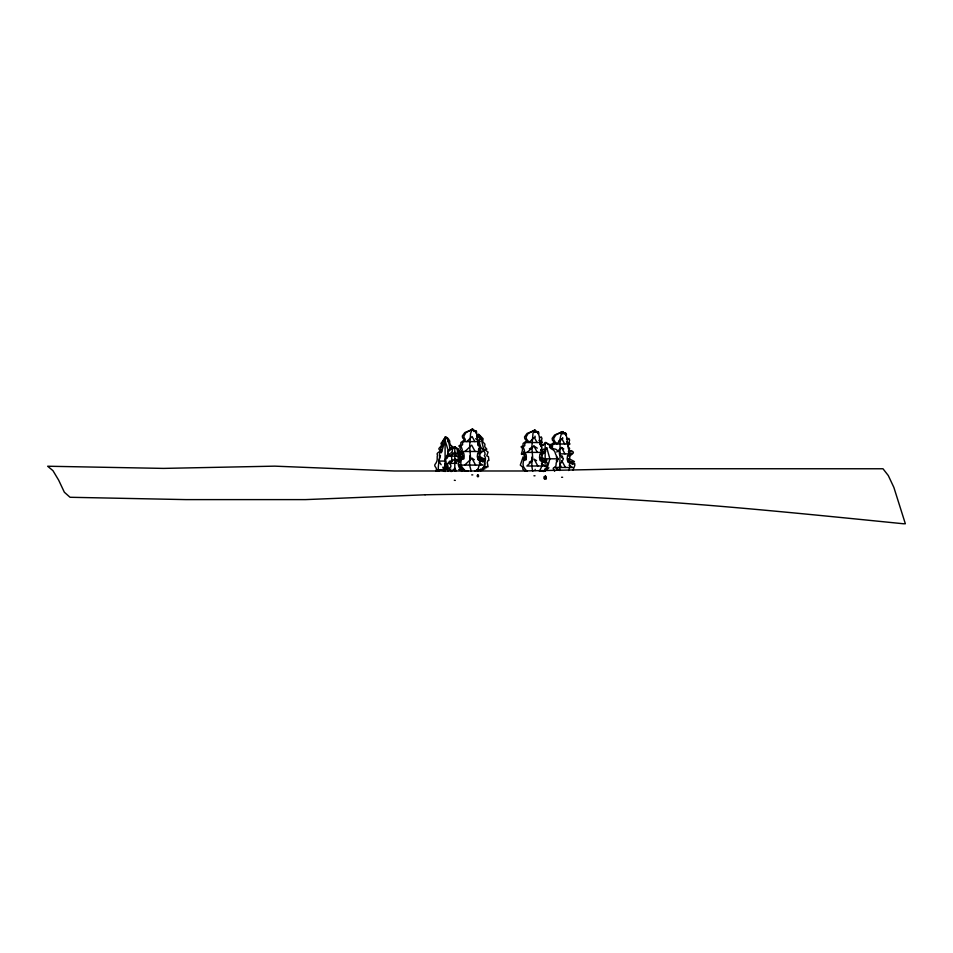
<?xml version="1.0" encoding="UTF-8"?>
<svg xmlns="http://www.w3.org/2000/svg" width="953" height="953" viewBox="0 0 953 953"><rect width="100%" height="100%" fill="white"/><g stroke="black" fill="none" stroke-linecap="round" stroke-linejoin="round"><path stroke-width="1.43" d="M477.56 476.512L477.572 475.13M544.485 478.751L544.497 476.571M544.234 476.571L544.211 478.751L546.379 478.751L545.89 476.714M484.6 462.789L484.207 466.625L483.088 467.852C483.457 472.593 479.978 469.364 477.06 469.698M478.311 475.297L478.335 476.512M461.3 470.425L458.774 469.436L461.526 468.995L458.762 466.863L459.358 464.552M478.454 475.297L478.501 476.512L477.393 476.512L477.417 475.13M482.492 461.181L478.811 460.442M572.336 463.575C562.878 459.977 578.042 463.527 573.599 461.097L569.882 459.191L569.691 457.702C569.072 454.093 577.077 453.402 571.312 450.65L568.989 451.293M484.493 461.181C469.114 458.19 489.068 460.716 483.755 458.703L480.038 456.797L479.847 455.308C479.228 451.698 487.233 451.007 481.468 448.255L479.145 448.899M546.712 462.098C531.333 459.108 551.287 461.633 545.974 459.62L542.257 457.714L542.066 456.225C541.447 452.615 549.452 451.925 543.686 449.161L541.364 449.816M574.337 463.575L571.443 463.623M475.916 432.733L475.69 430.613L474.094 431.554M538.135 433.651L537.921 431.53L535.931 432.15M565.76 435.128L565.534 433.007L563.819 433.818M480.443 469.174L480.479 470.234L480.955 469.424M476.643 432.733C476.965 428.695 473.629 433.21 472.831 429.243L464.814 432.567L462.3 436.009L462.634 437.904C466.196 440.119 461.931 441.358 460.835 442.633L460.787 444.658L458.81 445.98L459.834 446.778L460.359 449.685L458.453 452.937L459.918 453.962L460.502 452.901L458.012 449.22M538.862 433.651C539.184 429.612 535.848 434.115 535.05 430.16L527.033 433.472L524.519 436.927L524.853 438.821C528.415 441.036 524.15 442.275 523.054 443.55L523.006 445.575L521.029 446.886L522.053 447.696C523.995 451.019 518.349 456.618 523.947 453.616L525.365 457.631L524.758 459.906L523.697 460.525L523.185 456.749L520.302 465.088L522.804 467.327L522.852 469.329L525.591 471.366M566.487 435.128C566.809 431.09 563.473 435.604 562.663 431.638L554.658 434.961L552.144 438.404L552.478 440.298C556.04 442.514 551.775 443.753 550.679 445.027L550.631 447.052M477.667 471.223L478.763 466.422L480.193 464.171L478.74 456.142L478.12 459.799L477.286 456.725L477.691 453.223L478.513 452.615L479.299 454.045L479.978 452.937L478.894 449.685L479.776 445.98L478.644 444.658C476.202 439.821 479.252 433.246 472.712 429.243L465.993 432.567L463.885 436.009L464.171 437.904C467.935 441.168 461.157 441.036 462.622 444.658L460.966 445.98L462.253 449.685L460.668 452.937L461.657 454.045L463.408 452.711C465.028 454.998 463.539 463.825 462.979 455.939C461.192 459.072 459.501 464.695 462.265 467.387L464.79 470.46L468.09 471.211M481.479 469.174L481.527 470.234L482.206 469.424M448.053 471.092L450.9 469.21L448.113 469.126L450.852 466.863L450.781 464.969L448.553 462.527L449.899 460.978L452.02 461.3L451.651 457.297C450.757 456.177 450.15 451.067 452.139 452.639C452.306 449.006 452.711 448.803 453.783 447.636C450.9 446.492 449.232 443.419 449.733 441.108C445.527 432.781 443.919 440.346 440.929 443.383C443.669 446.326 436.891 448.065 439.285 449.709C443.526 451.067 435.021 452.532 437.498 454.986C436.569 458.345 438.213 459.501 435.95 463.146C432.209 466.934 438.487 466.91 435.735 471.33M477.56 471.223L477.37 469.591M450.721 449.387L452.139 446.445L453.497 448.339M449.804 450.435C450.007 445.67 448.518 440.977 446.171 437.201C443.109 439.011 442.954 442.561 441.894 446.516C439.357 449.256 441.775 449.173 441.632 451.734C438.964 451.734 439.571 455.129 439.559 457.166C439.214 461.681 437.725 466.434 438.475 471.33M446.111 458.834L447.41 457.905M568.619 470.52L570.037 466.565L568.584 458.536L567.964 462.193L567.13 459.12L567.535 455.617L568.357 455.01L569.144 456.439L569.823 455.331L568.727 452.079L569.62 448.375L568.488 447.052C566.07 442.287 569.072 435.092 562.294 431.745L555.837 434.961L553.729 438.404L554.015 440.298C557.779 443.562 551.001 443.431 552.466 447.052L551.394 447.66M459.787 453.425L459.954 452.044L459.167 452.175M478.871 446.052L478.132 443.216C480.765 441.596 478.561 439.404 479.776 437.749L479.109 436.009L476.834 436.736M444.98 471.401L446.266 466.744L446.993 467.077L447.076 469.412L448.148 467.161L447.612 464.611L446.552 464.171L445.539 465.207L444.67 464.397L445.933 463.027L443.419 468.947L445.003 471.092M544.318 451.281L543.377 452.139M535.098 431.59L534.776 432.471L534.228 430.256L532.977 433.472L531.869 446.886L532.667 457.631L532.405 460.704L532.274 456.749L531.75 465.838L532.715 471.366M441.168 464.754L438.809 461.061L440.489 455.534M441.322 452.77L445.099 440.346L448.446 451.388M554.67 471.294C552.716 467.649 552.514 468.685 555.087 466.97C557.076 465.886 555.003 462.122 557.493 461.443C558.458 456.713 556.016 456.987 554.765 451.531C552.371 448.458 551.978 450.03 549.452 447.171C551.513 444.98 548.368 445.277 546.367 442.871C544.389 443.157 542.829 446.588 539.91 444.586M447.815 456.987L446.469 456.034L448.696 453.199M559.935 464.373C562.115 461.276 561.543 462.157 563.14 459.394C564.724 456.844 559.423 458.727 562.58 456.273L561.15 455.784C558.232 455.355 560.972 453.402 558.756 451.531L557.481 450.888C556.218 447.97 553.455 450.054 551.227 447.171L550.977 446.171L552.526 445.944L551.501 444.598L548.309 444.265L545.89 442.43L543.186 445.349L541.697 444.229L541.03 446.647M539.374 471.366L542.412 465.088L540.959 457.059L540.339 460.704L539.505 457.631L539.91 454.14L540.732 453.533L541.53 454.962L542.209 453.854L541.113 450.602L542.007 446.886L540.863 445.575C538.421 440.739 541.471 434.163 534.931 430.16L528.212 433.472L526.116 436.927L526.39 438.821C530.154 442.073 523.376 441.954 524.841 445.575L523.185 446.886L524.484 450.602L522.887 453.854L523.876 454.962L525.627 453.616C527.247 455.903 525.758 464.742 525.21 456.856C523.411 459.977 521.732 465.612 524.484 468.292L527.009 471.366M535.169 469.352L535.062 470.556M477.346 435.688L478.704 434.282L483.111 438.714L482.647 441.596L484.922 444.146L484.743 446.707L486.852 449.208L484.648 449.554L488.079 452.103L486.721 455.879L488.436 456.618L488.925 460.43L487.96 460.525L487.257 462.515L488.067 466.851L486.828 466.482L486.626 467.732L485.458 466.744L484.755 469.031L482.73 468.554M447.517 463.658L446.242 469.376M444.015 471.342C443.86 470.21 439.714 468.876 438.773 471.27M470.877 430.363L471.699 429.243L473.903 430.363M533.108 431.268L534.669 430.256L535.967 431.959M449.208 453.985L448.375 456.439M568.429 448.946L567.976 445.611C570.609 443.991 568.405 441.799 569.62 440.143L568.953 438.404L566.678 439.13M445.373 459.465C446.326 464.826 445.325 461.955 445.444 458.798C446.266 456.725 448.077 456.249 448.72 454.259C445.099 450.852 451.948 448.065 454.498 447.183L455.177 447.112C457.011 449.28 457.261 448.196 457.476 452.639C459.453 451.067 458.858 456.177 457.964 457.297C459.203 459.096 455.713 462.872 459.715 460.978M477.012 436.879C480.741 429.255 482.444 447.255 484.029 449.661C481.11 448.684 487.221 453.366 484.327 455.605C485.673 457.071 485.911 460.287 484.577 462.241M481.265 469.364L480.538 470.913L478.728 469.71M436.164 471.27L437.725 469.936L442.68 470.413M543.424 452.258L546.819 447.886L549.857 458.81L546.819 469.722L548.904 467.732M563.592 433.436L562.556 431.638L560.96 432.281M452.806 448.327L455.331 447.112L456.809 448.327M544.52 471.163L546.438 467.53L547.201 463.015L546.534 462.312M572.932 470.246L574.802 465.541L574.754 463.623L574.159 463.789M566.499 438.976L567.357 438.38L568.202 439.059M466.779 441.608L472.116 436.545L474.856 441.608M464.993 451.484L470.722 446.04M464.671 465.088L471.902 458.226L474.332 459.751M529.01 442.526L534.335 437.463L537.075 442.526M527.223 452.389L533.906 446.052L537.278 448.16M532.048 461.097L526.89 466.005L545.056 466.005L541.411 463.718M556.623 444.003L561.96 438.94L564.7 444.003M556.755 452.067L561.52 447.529L563.771 448.934M544.723 449.876L546.819 447.886M556.242 460.787L558.339 458.81L556.242 456.821M447.6 440.977L447.803 441.632L447.612 440.989M450.733 456.13L454.962 452.437L460.752 456.13L449.173 456.13M449.685 463.337L454.986 458.703L459.834 461.788M451.15 471.604L454.974 468.268L456.034 470.77M539.743 437.487L541.328 436.927L541.995 438.666C540.78 440.322 542.984 442.514 540.351 444.122L541.185 446.409M479.371 453.151L478.692 453.676M572.646 461.8L568.977 461.586M461.502 459.799L460.549 456.296L459.489 455.999M448.637 440.977L449.089 441.573L448.649 440.989M481.491 438.487L481.944 439.083L481.61 438.523M452.651 453.914L454.962 452.437L456.511 456.13M528.57 441.072L526.27 442.526L542.412 442.526L538.945 440.346M529.403 448.863L531.655 447.457M556.195 442.561L553.884 444.003L570.025 444.003L566.57 441.835M558.506 441.108L561.96 438.94M529.26 462.193L531.691 460.668M451.222 449.304L452.163 448.875M571.002 453.616L571.848 453.128M482.337 461.395L482.897 462.098M477.048 436.188L477.977 436.009L478.549 437.189M483.088 467.923C484.434 467.184 485.839 465.29 484.315 461.395M479.073 448.529L480.86 449.018M541.292 449.447L543.079 449.923M568.917 450.924L570.704 451.412M461.204 470.579L461.562 471.092M572.181 463.789L572.741 464.492M463.623 469.305L460.323 469.21L463.599 470.568M476.786 469.841L477.727 469.555L474.88 471.211M460.025 461.455C456.594 461.693 461.359 459.001 459.275 457.297C461.657 456.13 458.655 452.592 461.728 452.711L463.146 456.725L462.539 459.001L461.478 459.62L460.966 455.832L458.179 464.933L460.573 466.422L460.633 468.411L465.898 471.211M477.679 469.841L478.513 469.71M539.91 470.746L543.889 471.497M448.518 451.198L449.316 450.817M542.912 462.276L544.258 462.3M464.04 441.608L480.181 441.608L475.571 438.714M461.562 451.484L481.801 451.484L478.43 449.363M523.781 452.389L544.02 452.389L540.649 450.281M559.173 453.878L571.645 453.878L568.274 451.758M541.221 458.81L558.339 458.81M438.809 461.061L445.099 461.061M447.731 463.337L456.94 463.337L454.986 458.703M460.954 465.088L482.837 465.088L479.192 462.801M554.515 467.482L572.682 467.482L569.036 465.195M471.723 474.88L472.783 474.88M533.942 475.785L535.002 475.785M561.567 477.274L562.627 477.274M455.296 480.419L454.319 480.276M478.68 459.191L482.802 459.406L481.873 458.703M541.352 460.108L542.388 460.335M471.223 471.211L469.531 464.933L470.043 455.832L470.186 459.799L470.448 456.725L469.65 445.98L470.603 433.341L472.247 429.243L472.509 430.363M481.289 457.952L480.241 457.559M454.021 448.375L453.902 447.576L455.105 447.183C456.32 449.816 459.632 446.516 457.666 451.484L457.976 452.306M569.191 459.501L570.085 459.954M452.27 447.946L451.889 446.469L450.078 449.768M536.551 460.668L534.121 459.143L537.837 466.005M558.589 470.329C552.823 467.053 558.72 468.673 560.995 466.351L559.959 464.695M460.692 467.22L460.49 465.231M442.74 467.22L445.099 470.913M561.52 447.529L564.962 453.878M561.746 460.621L565.451 467.482M533.906 446.052L537.337 452.389M471.675 445.134L475.118 451.484M471.902 458.226L475.607 465.088M478.787 440.62L480.884 447.517M546.021 478.751L545.604 475.976M461.133 468.399L461.752 471.401M562.77 433.198L562.461 433.937L561.853 431.745L560.138 438.404L559.816 470.52M562.675 437.641L562.746 438.773M535.05 436.152L535.121 437.284M545.152 442.43L545.152 463.718M545.152 464.945L545.152 466.434M545.152 468.483L545.152 471.294M545.152 475.976L545.152 478.751M477.941 434.234L477.941 436.831M477.941 441.823L477.941 445.563M477.941 469.126L477.941 471.223M477.941 475.13L477.941 476.512M454.807 447.112L454.807 471.092M451.662 446.445L451.662 449.256M451.662 459.763L451.662 461.633M445.099 436.724L445.099 471.497M480.288 438.666L480.777 439.083L480.288 438.666M425.074 494.786L305.484 499.61L185.895 499.61L70.045 497.275L64.351 492.224L58.657 480.145L52.951 470.651L47.65 466.231L163.499 468.399L274.786 466.148L394.375 470.985L522.292 470.985L633.566 468.733L882.99 468.769L888.291 475.547L893.878 487.424L905.35 523.757L903.432 523.757C744.484 507.83 585.035 491.152 425.074 494.786"/></g></svg>
